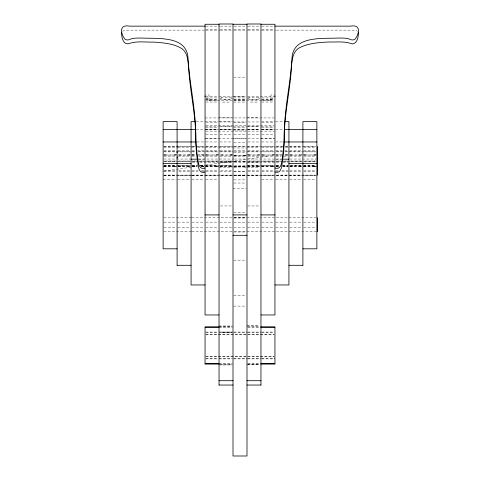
<?xml version="1.0" encoding="UTF-8"?>
<svg xmlns="http://www.w3.org/2000/svg" width="480" height="480" viewBox="0 0 480 480"><rect width="100%" height="100%" fill="white"/><g stroke="black" fill="none" stroke-linecap="round" stroke-linejoin="round"><path stroke-width="0.36" stroke-dasharray="2.4 1.8" d="M122.52 31.254L124.128 30.498L127.77 30.132L205.152 30.126M220.2 98.568L221.364 97.782L222.528 99.354L229.518 99.354L230.682 97.782L232.428 98.958M247.572 98.958L249.318 97.782L250.482 99.354L257.472 99.354L258.636 97.782L259.8 98.568M194.574 154.848L192.24 155.01M201.558 166.812L203.892 166.644M163.86 171.114L197.082 166.332M200.034 165.906L205.2 165.162M205.944 165.06L247.284 159.108M248.022 159L267.954 156.132M176.52 154.902L173.604 154.956L176.4 154.956M189.912 154.956L187.584 154.956L190.38 154.956M203.892 154.956L201.558 154.956L203.658 154.956M218.448 154.902L215.538 154.956L218.334 154.956M232.428 154.902L229.518 154.956L232.314 154.956M245.826 155.25L243.492 155.256L246.288 155.256M259.8 154.956L257.472 154.956L259.572 154.956M274.362 154.902L271.452 154.956L274.248 154.956M287.76 154.956L285.426 154.956L288.222 154.956M163.704 166.758L166.614 166.698L163.818 166.698M301.734 154.956L299.406 154.956L301.5 154.956M178.266 166.704L180.594 166.698L178.5 166.698M316.296 154.902L313.386 154.956L316.182 154.956M192.24 166.704L194.574 166.698L191.778 166.698M205.638 166.758L208.548 166.698L205.752 166.698M220.2 166.704L222.528 166.698L220.428 166.698M234.174 167.004L236.508 166.998L233.712 166.998M247.572 166.758L250.482 166.698L247.686 166.698M261.552 166.758L264.462 166.698L261.666 166.698M276.108 166.704L278.442 166.698L276.342 166.698M290.088 166.704L292.416 166.698L289.62 166.698M303.48 166.758L306.396 166.698L303.6 166.698M236.508 161.346L234.174 161.376M176.52 154.986L163.704 154.986M189.912 155.01L178.266 155.01M203.892 155.01L198.066 154.848M218.448 154.986L205.638 154.986M232.428 154.986L220.2 155.01M245.826 155.31L234.174 155.31M259.8 155.01L247.572 154.986M274.362 154.986L261.552 154.986M287.76 155.01L285.426 154.848M301.734 155.01L290.088 155.01M316.296 154.986L303.48 154.986M163.704 166.668L176.52 166.668M178.266 166.644L189.912 166.644M192.24 166.644L197.37 166.812M205.638 166.668L218.448 166.668M220.2 166.644L232.428 166.668M234.174 166.95L245.826 166.95M247.572 166.668L259.8 166.644M261.552 166.668L274.362 166.668M276.108 166.644L278.442 166.812M290.088 166.644L301.734 166.644M303.48 166.668L316.296 166.668M176.52 161.052L163.704 161.052M189.912 161.064L178.266 161.064M203.892 161.064L199.464 161.034M218.448 161.052L205.638 161.052M232.428 161.052L220.2 161.064M245.826 161.376L243.492 161.346M259.8 161.064L247.572 161.052M274.362 161.052L261.552 161.052M287.76 161.064L283.332 161.034M301.734 161.064L290.088 161.064M316.296 161.052L303.48 161.052M163.704 165.93L176.52 165.93M178.266 165.912L189.912 165.912M192.24 165.912L197.37 165.942M205.638 165.93L218.448 165.93M220.2 165.912L232.428 165.93M234.174 166.218L245.826 166.218M247.572 165.93L259.8 165.912M261.552 165.93L274.362 165.93M276.108 165.912L279.834 165.942M290.088 165.912L301.734 165.912M303.48 165.93L316.296 165.93M232.26 332.064L220.53 332.082M205.878 26.148L219.672 26.148M220.398 26.148L233.466 26.148M234.192 26.148L247.26 26.148M247.986 26.148L261.054 26.148M261.78 26.148L274.122 26.148M205.926 29.376L218.16 29.376M219.906 29.376L232.14 29.376M233.886 29.376L246.114 29.376M247.86 29.376L259.218 29.376M261.84 29.376L274.074 29.376M205.878 30.126L219.672 30.126M220.398 30.126L233.466 30.126M234.192 30.126L247.26 30.126M247.986 30.126L261.054 30.126M261.78 30.126L275.574 30.126M276.3 30.126L352.23 30.132L355.872 30.498L357.48 31.254M233.886 77.148L246.114 77.148M233.886 96.588L246.114 96.588M205.926 96.678L218.376 96.678M219.012 96.678L232.368 96.678M233.004 96.678L245.724 96.678M247.632 96.678L259.08 96.678M260.352 96.678L274.074 96.678M220.782 97.782L232.14 97.782M247.86 97.782L260.094 97.782M205.926 97.932L218.16 97.932M233.886 97.926L246.114 97.926M261.84 97.932L274.074 97.932M205.926 99.264L218.16 99.264M219.906 99.246L232.14 99.246M233.886 99.258L246.114 99.258M247.86 99.246L259.218 99.246M261.84 99.264L274.074 99.264M233.712 99.51L246.288 99.51M205.752 99.558L218.334 99.558M261.666 99.558L274.248 99.558M205.926 100.398L218.16 100.398M233.886 100.398L246.114 100.398M261.84 100.398L274.074 100.398M205.872 99.012A2.208 2.118 0 0 1 209.472 100.656L270.528 100.656A2.208 2.118 0 0 1 274.128 99.012M205.752 102.024L218.334 102.024M261.666 102.024L274.248 102.024M222.528 102.072L229.518 102.072M233.712 102.06L246.288 102.06M250.482 102.072L257.472 102.072M219.036 117.678L232.278 117.678M246.99 117.678L259.494 117.678M205.056 117.942L274.212 117.942M196.23 121.638L204.318 121.638M205.056 121.638L218.298 121.638M219.036 121.638L232.278 121.638M261.702 121.638L274.944 121.638M275.682 121.638L283.77 121.638M219.906 121.962L232.14 121.962M233.01 121.962L246.252 121.962M247.86 121.962L259.218 121.962M205.926 122.226L218.16 122.226M233.886 122.22L246.114 122.22M261.84 122.226L274.074 122.226M205.8 125.424L274.2 125.424M219.036 126.678L232.278 126.678M246.99 126.678L259.494 126.678M220.782 126.81L232.14 126.81M247.86 126.81L260.094 126.81M205.056 126.948L218.298 126.948M233.01 126.942L246.252 126.942M260.964 126.948L274.212 126.948M205.926 127.074L218.16 127.074M233.886 127.068L246.114 127.068M261.84 127.074L274.074 127.074M219.906 129.408L232.14 129.408M247.86 129.408L259.218 129.408M219.036 129.534L232.278 129.534M246.99 129.534L259.494 129.534M196.23 129.576L204.318 129.576M205.056 129.576L218.298 129.576M261.702 129.576L274.944 129.576M275.682 129.576L283.77 129.576M205.926 129.672L218.16 129.672M233.886 129.672L246.114 129.672M261.84 129.672L274.074 129.672M205.056 129.804L218.298 129.804M220.506 129.756L232.278 129.756M233.01 129.798L246.252 129.798M247.722 129.744L259.494 129.744M260.964 129.804L274.212 129.804M233.01 130.044L246.252 130.044M205.8 131.13L274.2 131.13M219.906 134.256L232.14 134.256M247.86 134.256L259.218 134.256M205.926 134.52L218.16 134.52M233.886 134.52L246.114 134.52M261.84 134.52L274.074 134.52M205.8 138.582L274.944 138.582M205.056 138.804L218.298 138.804M233.01 138.804L246.252 138.804M260.964 138.804L274.212 138.804M196.962 141.96L204.318 141.96M205.788 141.96L218.298 141.96M219.906 141.96L232.14 141.96M247.86 141.96L259.218 141.96M261.702 141.96L274.212 141.96M275.682 141.96L283.038 141.96M233.886 142.254L246.114 142.254M163.818 146.256L176.4 146.256M178.5 146.256L190.38 146.256M191.778 146.256L194.574 146.256M195.972 146.256L203.658 146.256M205.752 146.256L218.334 146.256M220.428 146.256L232.314 146.256M247.686 146.256L259.572 146.256M261.666 146.256L274.248 146.256M276.342 146.256L284.028 146.256M285.426 146.256L288.222 146.256M289.62 146.256L301.5 146.256M303.6 146.256L316.182 146.256M163.872 146.472L191.622 146.472M192.372 146.472L196.872 146.472M197.622 146.472L233.616 146.472M234.366 146.472L275.616 146.472M276.366 146.472L282.366 146.472M285.366 146.472L316.116 146.472M233.712 146.55L246.288 146.55M163.86 147.708L176.364 147.708M177.834 147.708L190.344 147.708M191.076 147.708L194.754 147.708M197.7 147.708L204.318 147.708M205.056 147.708L218.298 147.708M219.036 147.672L232.278 147.672M246.99 147.708L259.494 147.708M261.702 147.708L274.944 147.708M275.682 147.708L282.3 147.708M285.246 147.708L288.924 147.708M289.656 147.708L302.166 147.708M303.636 147.708L316.14 147.708M233.01 147.972L246.252 147.972M163.998 150.438L176.226 150.438M177.972 150.438L190.206 150.438M191.952 150.438L195.444 150.438M197.19 150.438L204.18 150.438M205.926 150.438L218.16 150.438M219.906 150.438L232.14 150.438M247.86 150.438L259.218 150.438M261.84 150.438L274.074 150.438M275.82 150.438L282.81 150.438M284.556 150.438L288.048 150.438M289.794 150.438L302.028 150.438M303.774 150.438L316.002 150.438M233.886 150.732L246.114 150.732M163.818 151.812L176.4 151.812M178.5 151.812L190.38 151.812M191.778 151.812L194.574 151.812M198.066 151.812L203.658 151.812M205.752 151.812L218.334 151.812M220.428 151.812L232.314 151.812M247.686 151.812L259.572 151.812M261.666 151.812L274.248 151.812M276.342 151.812L281.934 151.812M285.426 151.812L288.222 151.812M289.62 151.812L301.5 151.812M303.6 151.812L316.182 151.812M163.872 151.878L191.622 151.878M192.372 151.878L195.372 151.878M198.372 151.878L233.616 151.878M234.366 151.878L275.616 151.878M276.366 151.878L283.866 151.878M284.616 151.878L316.116 151.878M233.712 152.124L246.288 152.124M281.934 154.848L276.108 155.01M163.818 154.956L166.614 154.956L163.704 154.902M178.5 154.956L180.594 154.956L178.266 154.956M191.778 154.956L194.574 154.956L192.24 154.956M205.752 154.956L208.548 154.956L205.638 154.902M220.428 154.956L222.528 154.956L220.2 154.956M247.686 154.956L250.482 154.956L247.572 154.902M261.666 154.956L264.462 154.956L261.552 154.902M276.342 154.956L278.442 154.956L276.108 154.956M289.62 154.956L292.416 154.956L290.088 154.956M303.6 154.956L306.396 154.956L303.48 154.902M163.998 155.064L176.226 155.064M178.848 155.064L190.206 155.064M191.952 155.064L195.444 155.064M198.066 155.064L204.18 155.064M205.926 155.064L218.16 155.064M220.782 155.064L232.14 155.064M247.86 155.064L260.094 155.064M261.84 155.064L274.074 155.064M275.82 155.064L281.934 155.064M284.556 155.064L288.048 155.064M289.794 155.064L301.152 155.064M303.774 155.064L316.002 155.064M233.712 155.256L236.508 155.256L234.174 155.25M233.886 155.364L246.114 155.364M163.998 156.132L176.226 156.132M177.972 156.132L190.206 156.132M191.952 156.132L196.32 156.132M198.942 156.132L204.18 156.132M205.926 156.132L218.16 156.132M219.906 156.132L232.14 156.132M247.86 156.132L259.218 156.132M261.84 156.132L274.074 156.132M275.82 156.132L281.058 156.132M283.68 156.132L288.048 156.132M289.794 156.132L302.028 156.132M303.774 156.132L316.002 156.132M233.886 156.444L246.114 156.444M163.872 159.03L190.122 159.03M198.372 159.03L233.616 159.03M234.366 159.03L275.616 159.03M276.366 159.03L281.616 159.03M289.866 159.03L316.116 159.03M198.432 159.162L204.318 159.162M275.682 159.162L281.568 159.162M196.668 161.034L192.24 161.064M280.536 161.034L276.108 161.064M163.998 161.1L176.226 161.1M177.972 161.1L190.206 161.1M191.952 161.1L196.32 161.1M199.812 161.1L204.18 161.1M205.926 161.1L218.16 161.1M219.906 161.1L232.14 161.1M247.86 161.1L259.218 161.1M261.84 161.1L274.074 161.1M275.82 161.1L280.188 161.1M283.68 161.1L288.048 161.1M289.794 161.1L302.028 161.1M303.774 161.1L316.002 161.1M233.886 161.412L246.114 161.412M163.872 161.622L191.622 161.622M192.372 161.622L198.372 161.622M199.122 161.622L233.616 161.622M234.366 161.622L275.616 161.622M276.366 161.622L282.366 161.622M283.116 161.622L316.116 161.622M219.906 162.156L232.14 162.156M247.86 162.156L259.218 162.156M192.372 162.624L196.872 162.624M199.872 162.624L233.616 162.624M234.366 162.624L275.616 162.624M276.366 162.624L280.116 162.624M283.116 162.624L288.366 162.624M163.872 165.354L191.622 165.354M192.372 165.354L197.622 165.354M200.622 165.354L233.616 165.354M234.366 165.354L275.616 165.354M276.366 165.354L279.366 165.354M282.366 165.354L316.116 165.354M163.998 165.876L176.226 165.876M177.972 165.876L190.206 165.876M191.952 165.876L197.19 165.876M200.688 165.876L204.18 165.876M205.926 165.876L218.16 165.876M219.906 165.876L232.14 165.876M247.86 165.876L259.218 165.876M261.84 165.876L274.074 165.876M275.82 165.876L279.312 165.876M282.81 165.876L288.048 165.876M289.794 165.876L302.028 165.876M303.774 165.876L316.002 165.876M200.166 165.942L203.892 165.912M282.63 165.942L287.76 165.912M233.886 166.188L246.114 166.188M163.998 166.59L176.226 166.59M177.972 166.59L190.206 166.59M191.952 166.59L197.19 166.59M201.558 166.59L204.18 166.59M205.926 166.59L218.16 166.59M219.906 166.59L232.14 166.59M247.86 166.59L259.218 166.59M261.84 166.59L274.074 166.59M275.82 166.59L278.442 166.59M282.81 166.59L288.048 166.59M289.794 166.59L302.028 166.59M303.774 166.59L316.002 166.59M176.4 166.698L173.604 166.698L176.52 166.758M190.38 166.698L187.584 166.698L189.912 166.704M203.658 166.698L201.558 166.698L203.892 166.704M218.334 166.698L215.538 166.698L218.448 166.758M232.314 166.698L229.518 166.698L232.428 166.758M259.572 166.698L257.472 166.698L259.8 166.704M274.248 166.698L271.452 166.698L274.362 166.758M288.222 166.698L285.426 166.698L287.76 166.644M301.5 166.698L299.406 166.698L301.734 166.704M316.182 166.698L313.386 166.698L316.296 166.758M282.63 166.812L287.76 166.704M233.886 166.896L246.114 166.896M246.288 166.998L243.492 166.998L245.826 167.004M219.036 167.586L232.278 167.586M246.99 167.586L259.494 167.586M163.998 170.844L176.226 170.844M178.848 170.844L190.206 170.844M191.952 170.844L198.066 170.844M201.558 170.844L204.18 170.844M205.926 170.844L218.16 170.844M220.782 170.844L232.14 170.844M247.86 170.844L260.094 170.844M261.84 170.844L274.074 170.844M275.82 170.844L278.442 170.844M281.934 170.844L288.048 170.844M289.794 170.844L301.152 170.844M303.774 170.844L316.002 170.844M163.998 171.216L176.226 171.216M178.848 171.216L190.206 171.216M191.952 171.216L198.066 171.216M201.558 171.216L204.18 171.216M205.926 171.216L218.16 171.216M219.906 171.216L232.14 171.216M233.886 171.15L246.114 171.15M247.86 171.216L259.218 171.216M261.84 171.216L274.074 171.216M275.82 171.216L278.442 171.216M281.934 171.216L288.048 171.216M289.794 171.216L301.152 171.216M303.774 171.216L316.002 171.216M233.886 171.522L246.114 171.522M163.872 175.098L191.622 175.098M192.372 175.098L233.616 175.098M234.366 175.098L275.616 175.098M276.366 175.098L316.116 175.098M163.818 175.164L191.622 175.182M191.778 175.164L233.616 175.182M234.366 175.182L275.616 175.182M276.342 175.164L316.182 175.164M163.818 175.404L176.4 175.404M178.5 175.404L190.38 175.404M191.778 175.404L203.658 175.404M205.752 175.404L218.334 175.404M220.428 175.404L232.314 175.404M247.686 175.404L259.572 175.404M261.666 175.404L274.248 175.404M276.342 175.404L288.222 175.404M289.62 175.404L301.5 175.404M303.6 175.404L316.182 175.404M233.712 175.476L246.288 175.476M233.712 175.704L246.288 175.704M163.122 179.556L176.364 179.556M177.834 179.556L190.344 179.556M191.814 179.556L204.318 179.556M205.788 179.556L218.298 179.556M261.702 179.556L274.212 179.556M275.682 179.556L288.186 179.556M289.656 179.556L302.166 179.556M303.636 179.556L316.14 179.556M233.886 179.874L246.114 179.874M233.748 183.03L246.252 183.03M233.01 188.628L246.252 188.628M220.506 205.95L232.278 205.95M247.722 205.95L259.494 205.95M233.886 212.19L246.114 212.19M233.886 217.272L246.114 217.272M163.818 217.728L191.622 217.722M191.778 217.722L233.616 217.728M234.366 217.722L275.616 217.728M276.342 217.722L316.182 217.728M233.712 218.022L246.288 218.022M163.998 222.138L176.226 222.138M177.972 222.138L190.206 222.138M191.952 222.138L204.18 222.138M205.926 222.138L218.16 222.138M219.906 222.138L232.14 222.138M247.86 222.138L259.218 222.138M261.84 222.138L274.074 222.138M275.82 222.138L288.048 222.138M289.794 222.138L302.028 222.138M303.774 222.138L316.002 222.138M233.886 222.438L246.114 222.444M163.998 227.292L176.226 227.286M177.972 227.292L190.206 227.286M191.952 227.286L204.18 227.292M205.926 227.292L218.16 227.286M220.782 227.292L232.14 227.286M247.86 227.286L260.094 227.286M261.84 227.286L274.074 227.286M275.82 227.292L288.048 227.292M289.794 227.292L302.028 227.292M303.774 227.292L316.002 227.292M233.886 227.586L246.114 227.592M163.818 231.702L191.622 231.702M191.778 231.702L233.616 231.702M234.366 231.702L275.616 231.702M276.342 231.702L317.616 231.702M233.712 232.008L246.288 232.008M233.748 260.148L246.252 260.148M233.748 295.494L246.252 295.494M233.712 306.102L246.288 306.102M246.99 325.68L259.494 325.68M219.036 325.98L232.278 325.98M246.99 326.034L259.494 326.034M219.036 326.334L232.278 326.334M219.036 326.904L232.278 326.904M247.722 326.904L260.964 326.904M219.036 327.258L232.278 327.258M247.722 327.258L260.964 327.258M205.806 332.052L218.316 332.052M219.036 332.052L232.278 332.052M233.748 332.052L246.99 332.052M247.722 332.052L260.964 332.052M261.684 332.052L274.194 332.052M205.806 332.406L218.316 332.406M219.036 332.406L232.278 332.406L220.53 332.436M233.748 332.406L246.99 332.406M247.722 332.406L260.964 332.406M261.684 332.406L274.194 332.406M205.8 334.26L274.2 334.26M205.8 334.614L274.2 334.614M205.8 356.328L274.2 356.328M205.8 356.682L274.2 356.682M205.806 358.536L218.316 358.536M219.036 358.536L232.296 358.536M233.748 358.536L246.99 358.536M247.722 358.536L260.964 358.536M261.684 358.536L274.944 358.536M205.806 358.89L218.316 358.89M219.036 358.89L232.296 358.89M233.748 358.89L246.99 358.89M247.722 358.89L260.964 358.89M261.684 358.89L274.944 358.89M219.036 363.684L232.278 363.684M247.722 363.684L260.964 363.684M219.036 364.038L232.278 364.038M247.722 364.038L260.964 364.038M247.722 364.302L259.494 364.302M220.506 364.608L232.278 364.608M246.99 364.662L259.494 364.662M219.036 364.962L232.278 364.962M270.528 100.656L270.528 96.678A2.208 2.118 0 0 1 274.128 95.034M209.472 100.656L209.472 96.678A2.208 2.118 0 0 0 205.872 95.034"/><path stroke-width="0.72" d="M177.102 158.16L177.102 156.81M177.102 152.76L177.102 151.41M177.102 147.36L177.102 146.01M274.848 26.148L350.352 26.148C360.204 24.234 359.718 31.866 355.962 37.986C354.858 40.206 352.098 40.398 350.118 39.324C346.464 37.806 342.42 38.178 338.562 38.028C322.866 38.928 294.084 35.364 292.062 57.132C290.544 84.156 283.896 110.688 284.226 137.838A207.108 198.552 0 0 1 283.014 153.036C281.652 157.686 283.128 170.718 274.944 167.988M283.02 157.014C281.646 161.658 283.134 174.69 274.944 171.966M121.626 32.604C121.428 36.696 122.88 44.424 128.256 43.83C136.386 40.722 145.374 42.348 153.858 42.096C163.512 42.9 173.94 43.44 182.268 48.912C188.124 53.574 187.956 61.77 188.682 68.544C190.194 93.066 196.302 117.144 195.774 141.816A210.582 201.882 0 0 0 197.19 158.634C198.3 163.026 197.466 174.816 205.056 171.966M205.056 167.988C197.466 170.838 198.312 159.048 197.178 154.656A210.582 201.882 0 0 1 195.762 137.844C196.104 110.688 189.462 84.156 187.938 57.132C185.916 35.364 157.134 38.928 141.438 38.028C137.58 38.178 133.536 37.806 129.882 39.324C127.902 40.398 125.142 40.206 124.038 37.986C120.282 31.866 119.796 24.234 129.648 26.148L205.152 26.148M219.036 24.264L205.056 24.264L205.056 314.964L219.036 314.964M233.01 24.264L246.99 24.264M260.964 24.264L274.944 24.264L274.944 314.964L260.964 314.964M194.754 121.638L191.076 121.638L191.076 284.958L205.056 284.958M285.246 121.638L288.924 121.638L288.924 284.958L274.944 284.958M163.122 129.576L195.492 129.576M284.508 129.576L316.878 129.576M163.122 141.96L196.23 141.96M283.77 141.96L316.878 141.96M191.076 159.162L197.7 159.162M282.3 159.162L288.924 159.162M163.122 163.56L191.076 163.56M288.924 163.56L316.878 163.56M205.056 214.92L219.036 214.92M233.01 214.908L246.99 214.908M260.964 214.92L274.944 214.92M233.01 235.296L246.99 235.296M177.102 248.814L163.122 248.814L163.122 121.614L177.102 121.638L177.102 265.314M302.898 248.814L316.878 248.814L316.878 121.614L302.898 121.638L302.898 265.314M177.102 265.296L191.076 265.296M288.924 265.296L302.898 265.296M219.036 326.904L205.056 326.904L205.056 364.038L219.036 364.038M260.964 326.904L274.944 326.904L274.944 364.038L260.964 364.038M205.056 327.258L219.036 327.258M260.964 327.258L274.944 327.258M205.056 363.684L219.036 363.684M260.964 363.684L274.944 363.684M219.036 380.712L233.01 380.712M246.99 380.712L260.964 380.712M219.036 385.038L233.01 385.038M246.99 385.038L260.964 385.038M358.374 32.604C358.536 36.654 357.276 43.722 352.254 43.932C344.73 40.998 336.462 42.234 328.578 42C318.726 42.516 308.442 43.212 299.496 47.724C292.938 51.222 292.068 59.286 291.54 65.904C290.178 91.326 283.692 116.256 284.226 141.816A207.108 198.552 0 0 1 283.014 157.014M317.616 146.472L317.616 175.182M317.616 217.722L317.616 231.702M260.964 385.164L260.964 24L246.99 24L246.99 456L233.01 456L233.01 24L219.036 24L219.036 385.164M274.788 95.898A2.208 2.118 0 0 1 274.944 96.678M205.056 96.678A2.208 2.118 0 0 1 205.212 95.898"/></g></svg>
